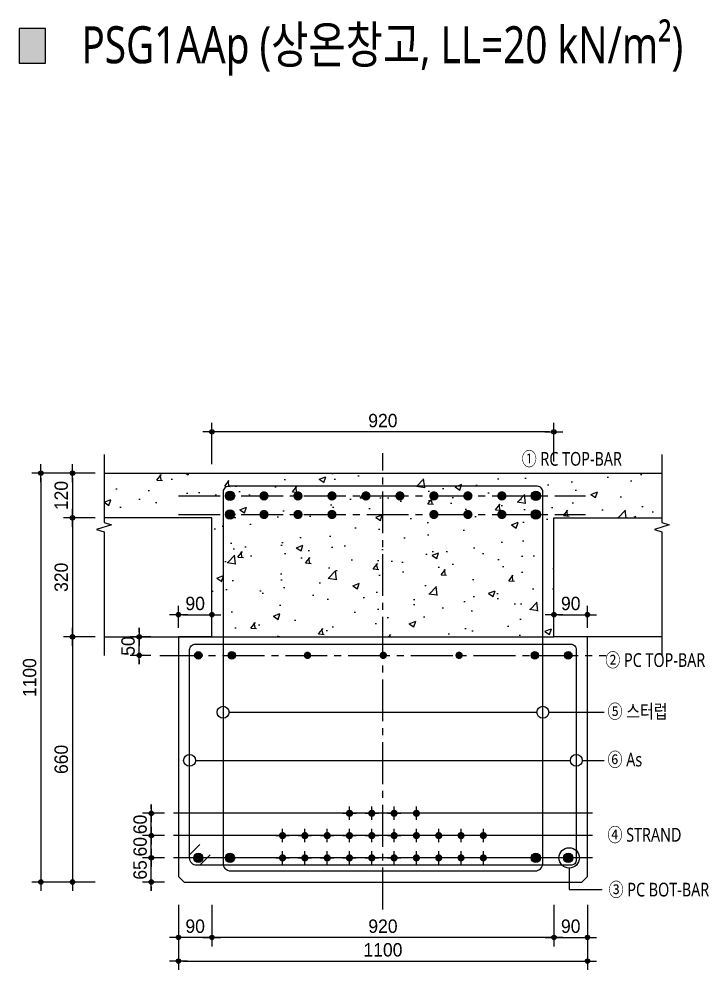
# Model space of a CAD drawing. Header units: millimetres. Extents: x 11948722 to 13111668, y -10771712 to -10232988.
# Drawn here: x 13103664 to 13105520, y -10419931 to -10417372 of the extents above; entities that cross this region are included whole.
import ezdxf
from ezdxf.enums import TextEntityAlignment as Align

# ---------------------------------------------------------------- set-up
doc = ezdxf.new("R2010")
doc.units = ezdxf.units.MM
doc.header["$LTSCALE"] = 150
doc.header["$MEASUREMENT"] = 0
for name, pattern in [('CEN', [6.2, 6, -0.1, 0, -0.1]), ('CENTER', [50.8, 31.75, -6.35, 6.35, -6.35]), ('CENTER2', [1.125, 0.75, -0.125, 0.125, -0.125]), ('HIDDEN', [2, 1, -1])]:
    doc.linetypes.add(name, pattern=pattern)
doc.layers.get('0').update_dxf_attribs({"linetype": 'CONTINUOUS'})
doc.layers.get('Defpoints').update_dxf_attribs({"color": 117, "linetype": 'CONTINUOUS'})
for name, color, linetype in [('0-TXT', 7, 'CONTINUOUS'), ('BAR', 3, 'CONTINUOUS'), ('CENT', 1, 'CEN'), ('DIM', 7, 'CONTINUOUS'), ('ETC', 8, 'CONTINUOUS'), ('FIN', 5, 'CONTINUOUS'), ('H', 2, 'HIDDEN'), ('SIT', 7, 'CONTINUOUS'), ('STRAND', 7, 'CENTER2'), ('TEXT', 3, 'CONTINUOUS')]:
    doc.layers.add(name, color=color, linetype=linetype)
doc.styles.get("Standard").update_dxf_attribs({"font": 'NanumGothic.ttf'})
doc.styles.add('돋움', font='')
doc.styles.get('돋움').set_extended_font_data('Dotum')
doc.linetypes.add('ZIGZAG', pattern='A,0.0001,-0.2,[131,ltypeshp.shx,S=0.2,R=0,X=-0.2,Y=0],-0.4,[131,ltypeshp.shx,S=0.2,R=180,X=0.2,Y=0],-0.2', length=0.8001)
doc.dimstyles.new('S_10', dxfattribs={"dimscale": 10, "dimtxt": 3, "dimasz": 1, "dimexe": 2, "dimexo": 2, "dimgap": 1, "dimtad": 1, "dimdec": 0, "dimzin": 0, "dimdsep": 46, "dimtxsty": '돋움', "dimblk1": 'DD', "dimblk2": 'DD', "dimsah": 1, "dimcen": 2.5, "dimdle": 8, "dimclrd": 256, "dimclre": 256, "dimclrt": 3, "dimadec": 0, "dimazin": 0, "dimtfac": 1, "dimtdec": 0, "dimtix": 1, "dimtmove": 2, "dimatfit": 3, "dimldrblk": 'DD', "dimfxl": 1, "dimtolj": 1, "dimtzin": 0, "dimarcsym": 0})

# ---------------------------------------------------------------- blocks, each defined once
blk = doc.blocks.new('DD')
blk.add_line((-2, 0), (2, 0))
for radius in [0.5, 0.25]:
    blk.add_circle((0, 0), radius)
blk = doc.blocks.new('*D1365')
at = {"layer": 'Defpoints', "color": 0, "ltscale": 1200}
for p in [(13104019.8, -10419569.2), (13104079.3, -10419569.2), (13104079.3, -10419629.2)]:
    blk.add_point(p, dxfattribs=at)
at = {"layer": 'DIM', "lineweight": -2}
for p, q in [((13104019.8, -10419557.2), (13104019.8, -10419545.2)), ((13104055.3, -10419569.2), (13103995.8, -10419569.2)), ((13104019.8, -10419629.2), (13104019.8, -10419569.2)), ((13104055.3, -10419629.2), (13103995.8, -10419629.2)), ((13104019.8, -10419641.2), (13104019.8, -10419653.2))]:
    blk.add_line(p, q, dxfattribs=at)
at = {"layer": 'DIM', "lineweight": -2, "ltscale": 1200, "xscale": 12, "yscale": 12, "zscale": 12}
for p, rotation in [((13104019.8, -10419569.2), 270), ((13104019.8, -10419629.2), 90)]:
    blk.add_blockref('DD', p, dxfattribs=dict(at, rotation=rotation))
at = {"layer": 'DIM', "ltscale": 1200, "insert": (13103989.8, -10419599.2), "char_height": 36, "attachment_point": 5, "rotation": 90, "style": '돋움'}
blk.add_mtext('\\A1;60', dxfattribs=at)
blk = doc.blocks.new('*D1366')
at = {"layer": 'Defpoints', "color": 0, "ltscale": 1200}
for p in [(13104019.8, -10419629.2), (13104079.3, -10419629.2), (13104079.3, -10419694.2)]:
    blk.add_point(p, dxfattribs=at)
at = {"layer": 'DIM', "lineweight": -2}
for p, q in [((13104019.8, -10419617.2), (13104019.8, -10419605.2)), ((13104055.3, -10419629.2), (13103995.8, -10419629.2)), ((13104019.8, -10419694.2), (13104019.8, -10419629.2)), ((13104055.3, -10419694.2), (13103995.8, -10419694.2)), ((13104019.8, -10419706.2), (13104019.8, -10419718.2))]:
    blk.add_line(p, q, dxfattribs=at)
at = {"layer": 'DIM', "lineweight": -2, "ltscale": 1200, "xscale": 12, "yscale": 12, "zscale": 12}
for p, rotation in [((13104019.8, -10419629.2), 270), ((13104019.8, -10419694.2), 90)]:
    blk.add_blockref('DD', p, dxfattribs=dict(at, rotation=rotation))
at = {"layer": 'DIM', "ltscale": 1200, "insert": (13103989.8, -10419661.7), "char_height": 36, "attachment_point": 5, "rotation": 90, "style": '돋움'}
blk.add_mtext('\\A1;65', dxfattribs=at)
blk = doc.blocks.new('*D1367')
at = {"layer": 'Defpoints', "color": 0, "ltscale": 1200}
for p in [(13104092.8, -10419731.7), (13105192.8, -10419731.7), (13105192.8, -10419906.8)]:
    blk.add_point(p, dxfattribs=at)
at = {"layer": 'DIM', "lineweight": -2}
for p, q in [((13104092.8, -10419755.7), (13104092.8, -10419930.8)), ((13105192.8, -10419755.7), (13105192.8, -10419930.8)), ((13104104.8, -10419906.8), (13105180.8, -10419906.8))]:
    blk.add_line(p, q, dxfattribs=at)
at = {"layer": 'DIM', "lineweight": -2, "ltscale": 1200, "xscale": 12, "yscale": 12, "zscale": 12, "rotation": 180}
blk.add_blockref('DD', (13104092.8, -10419906.8), dxfattribs=at)
at = {"layer": 'DIM', "lineweight": -2, "ltscale": 1200, "xscale": 12, "yscale": 12, "zscale": 12}
blk.add_blockref('DD', (13105192.8, -10419906.8), dxfattribs=at)
at = {"layer": 'DIM', "ltscale": 1200, "insert": (13104642.8, -10419876.8), "char_height": 36, "attachment_point": 5, "style": '돋움'}
blk.add_mtext('\\A1;1100', dxfattribs=at)
blk = doc.blocks.new('*D1368')
at = {"layer": 'Defpoints', "color": 0, "ltscale": 1200}
for p in [(13103892.8, -10418594.2), (13103807.8, -10418714.2), (13103892.8, -10418714.2)]:
    blk.add_point(p, dxfattribs=at)
at = {"layer": 'DIM', "lineweight": -2}
for p, q in [((13103868.8, -10418594.2), (13103783.8, -10418594.2)), ((13103807.8, -10418606.2), (13103807.8, -10418702.2)), ((13103868.8, -10418714.2), (13103783.8, -10418714.2))]:
    blk.add_line(p, q, dxfattribs=at)
at = {"layer": 'DIM', "lineweight": -2, "ltscale": 1200, "xscale": 12, "yscale": 12, "zscale": 12}
for p, rotation in [((13103807.8, -10418594.2), 90), ((13103807.8, -10418714.2), 270)]:
    blk.add_blockref('DD', p, dxfattribs=dict(at, rotation=rotation))
at = {"layer": 'DIM', "ltscale": 1200, "insert": (13103777.7, -10418654.2), "char_height": 36, "attachment_point": 5, "rotation": 90, "style": '돋움'}
blk.add_mtext('\\A1;120', dxfattribs=at)
blk = doc.blocks.new('*D1369')
at = {"layer": 'Defpoints', "color": 0, "ltscale": 1200}
for p in [(13103892.8, -10418714.2), (13103807.8, -10419034.2), (13103892.8, -10419034.2)]:
    blk.add_point(p, dxfattribs=at)
at = {"layer": 'DIM', "lineweight": -2}
for p, q in [((13103868.8, -10418714.2), (13103783.8, -10418714.2)), ((13103807.8, -10418726.2), (13103807.8, -10419022.2)), ((13103868.8, -10419034.2), (13103783.8, -10419034.2))]:
    blk.add_line(p, q, dxfattribs=at)
at = {"layer": 'DIM', "lineweight": -2, "ltscale": 1200, "xscale": 12, "yscale": 12, "zscale": 12}
for p, rotation in [((13103807.8, -10418714.2), 90), ((13103807.8, -10419034.2), 270)]:
    blk.add_blockref('DD', p, dxfattribs=dict(at, rotation=rotation))
at = {"layer": 'DIM', "ltscale": 1200, "insert": (13103777.7, -10418874.2), "char_height": 36, "attachment_point": 5, "rotation": 90, "style": '돋움'}
blk.add_mtext('\\A1;320', dxfattribs=at)
blk = doc.blocks.new('*D1370')
at = {"layer": 'Defpoints', "color": 0, "ltscale": 1200}
for p in [(13103892.8, -10419034.2), (13103807.8, -10419694.2), (13103892.8, -10419694.2)]:
    blk.add_point(p, dxfattribs=at)
at = {"layer": 'DIM', "lineweight": -2}
for p, q in [((13103868.8, -10419034.2), (13103783.8, -10419034.2)), ((13103807.8, -10419046.2), (13103807.8, -10419682.2)), ((13103868.8, -10419694.2), (13103783.8, -10419694.2))]:
    blk.add_line(p, q, dxfattribs=at)
at = {"layer": 'DIM', "lineweight": -2, "ltscale": 1200, "xscale": 12, "yscale": 12, "zscale": 12}
for p, rotation in [((13103807.8, -10419034.2), 90), ((13103807.8, -10419694.2), 270)]:
    blk.add_blockref('DD', p, dxfattribs=dict(at, rotation=rotation))
at = {"layer": 'DIM', "ltscale": 1200, "insert": (13103777.7, -10419364.2), "char_height": 36, "attachment_point": 5, "rotation": 90, "style": '돋움'}
blk.add_mtext('\\A1;660', dxfattribs=at)
blk = doc.blocks.new('*D1371')
at = {"layer": 'Defpoints', "color": 0, "ltscale": 1200}
for p in [(13103807.8, -10418594.2), (13103722.8, -10419694.2), (13103807.8, -10419694.2)]:
    blk.add_point(p, dxfattribs=at)
at = {"layer": 'DIM', "lineweight": -2}
for p, q in [((13103783.8, -10418594.2), (13103698.8, -10418594.2)), ((13103722.8, -10418606.2), (13103722.8, -10419682.2)), ((13103783.8, -10419694.2), (13103698.8, -10419694.2))]:
    blk.add_line(p, q, dxfattribs=at)
at = {"layer": 'DIM', "lineweight": -2, "ltscale": 1200, "xscale": 12, "yscale": 12, "zscale": 12}
for p, rotation in [((13103722.8, -10418594.2), 90), ((13103722.8, -10419694.2), 270)]:
    blk.add_blockref('DD', p, dxfattribs=dict(at, rotation=rotation))
at = {"layer": 'DIM', "ltscale": 1200, "insert": (13103692.7, -10419144.2), "char_height": 36, "attachment_point": 5, "rotation": 90, "style": '돋움'}
blk.add_mtext('\\A1;1100', dxfattribs=at)
blk = doc.blocks.new('*D1372')
at = {"layer": 'Defpoints', "color": 0, "ltscale": 1200}
for p in [(13104092.8, -10419731.7), (13104182.8, -10419731.7), (13104092.8, -10419843.2)]:
    blk.add_point(p, dxfattribs=at)
at = {"layer": 'DIM', "lineweight": -2}
for p, q in [((13104092.8, -10419755.7), (13104092.8, -10419867.2)), ((13104182.8, -10419755.7), (13104182.8, -10419867.2)), ((13104170.8, -10419843.2), (13104104.8, -10419843.2))]:
    blk.add_line(p, q, dxfattribs=at)
at = {"layer": 'DIM', "lineweight": -2, "ltscale": 1200, "xscale": 12, "yscale": 12, "zscale": 12, "rotation": 180}
blk.add_blockref('DD', (13104092.8, -10419843.2), dxfattribs=at)
at = {"layer": 'DIM', "lineweight": -2, "ltscale": 1200, "xscale": 12, "yscale": 12, "zscale": 12}
blk.add_blockref('DD', (13104182.8, -10419843.2), dxfattribs=at)
at = {"layer": 'DIM', "ltscale": 1200, "insert": (13104137.8, -10419813.2), "char_height": 36, "attachment_point": 5, "style": '돋움'}
blk.add_mtext('\\A1;90', dxfattribs=at)
blk = doc.blocks.new('*D1373')
at = {"layer": 'Defpoints', "color": 0, "ltscale": 1200}
for p in [(13104182.8, -10419731.7), (13105102.8, -10419731.7), (13104182.8, -10419843.2)]:
    blk.add_point(p, dxfattribs=at)
at = {"layer": 'DIM', "lineweight": -2}
for p, q in [((13104182.8, -10419755.7), (13104182.8, -10419867.2)), ((13105102.8, -10419755.7), (13105102.8, -10419867.2)), ((13105090.8, -10419843.2), (13104194.8, -10419843.2))]:
    blk.add_line(p, q, dxfattribs=at)
at = {"layer": 'DIM', "lineweight": -2, "ltscale": 1200, "xscale": 12, "yscale": 12, "zscale": 12, "rotation": 180}
blk.add_blockref('DD', (13104182.8, -10419843.2), dxfattribs=at)
at = {"layer": 'DIM', "lineweight": -2, "ltscale": 1200, "xscale": 12, "yscale": 12, "zscale": 12}
blk.add_blockref('DD', (13105102.8, -10419843.2), dxfattribs=at)
at = {"layer": 'DIM', "ltscale": 1200, "insert": (13104642.8, -10419813.2), "char_height": 36, "attachment_point": 5, "style": '돋움'}
blk.add_mtext('\\A1;920', dxfattribs=at)
blk = doc.blocks.new('*D1374')
at = {"layer": 'Defpoints', "color": 0, "ltscale": 1200}
for p in [(13105102.8, -10419731.7), (13105192.8, -10419731.7), (13105192.8, -10419843.2)]:
    blk.add_point(p, dxfattribs=at)
at = {"layer": 'DIM', "lineweight": -2}
for p, q in [((13105102.8, -10419755.7), (13105102.8, -10419867.2)), ((13105192.8, -10419755.7), (13105192.8, -10419867.2)), ((13105114.8, -10419843.2), (13105180.8, -10419843.2))]:
    blk.add_line(p, q, dxfattribs=at)
at = {"layer": 'DIM', "lineweight": -2, "ltscale": 1200, "xscale": 12, "yscale": 12, "zscale": 12, "rotation": 180}
blk.add_blockref('DD', (13105102.8, -10419843.2), dxfattribs=at)
at = {"layer": 'DIM', "lineweight": -2, "ltscale": 1200, "xscale": 12, "yscale": 12, "zscale": 12}
blk.add_blockref('DD', (13105192.8, -10419843.2), dxfattribs=at)
at = {"layer": 'DIM', "ltscale": 1200, "insert": (13105147.8, -10419813.2), "char_height": 36, "attachment_point": 5, "style": '돋움'}
blk.add_mtext('\\A1;90', dxfattribs=at)
blk = doc.blocks.new('*D1375')
at = {"layer": 'Defpoints', "color": 0, "ltscale": 1200}
for p in [(13104182.8, -10418974.8), (13104092.8, -10419034.2), (13104182.8, -10419034.2)]:
    blk.add_point(p, dxfattribs=at)
at = {"layer": 'DIM', "lineweight": -2}
for p, q in [((13104092.8, -10419010.2), (13104092.8, -10418950.8)), ((13104182.8, -10419010.2), (13104182.8, -10418950.8)), ((13104104.8, -10418974.8), (13104170.8, -10418974.8))]:
    blk.add_line(p, q, dxfattribs=at)
at = {"layer": 'DIM', "lineweight": -2, "ltscale": 1200, "xscale": 12, "yscale": 12, "zscale": 12, "rotation": 180}
blk.add_blockref('DD', (13104092.8, -10418974.8), dxfattribs=at)
at = {"layer": 'DIM', "lineweight": -2, "ltscale": 1200, "xscale": 12, "yscale": 12, "zscale": 12}
blk.add_blockref('DD', (13104182.8, -10418974.8), dxfattribs=at)
at = {"layer": 'DIM', "ltscale": 1200, "insert": (13104137.8, -10418944.8), "char_height": 36, "attachment_point": 5, "style": '돋움'}
blk.add_mtext('\\A1;90', dxfattribs=at)
blk = doc.blocks.new('*D1376')
at = {"layer": 'Defpoints', "color": 0, "ltscale": 1200}
for p in [(13104182.8, -10418482.7), (13104182.8, -10418593.7), (13105102.5, -10418586.7)]:
    blk.add_point(p, dxfattribs=at)
at = {"layer": 'DIM', "lineweight": -2}
for p, q in [((13104182.8, -10418569.7), (13104182.8, -10418458.7)), ((13105102.5, -10418562.7), (13105102.5, -10418458.7)), ((13105090.5, -10418482.7), (13104194.8, -10418482.7))]:
    blk.add_line(p, q, dxfattribs=at)
at = {"layer": 'DIM', "lineweight": -2, "ltscale": 1200, "xscale": 12, "yscale": 12, "zscale": 12, "rotation": 180}
blk.add_blockref('DD', (13104182.8, -10418482.7), dxfattribs=at)
at = {"layer": 'DIM', "lineweight": -2, "ltscale": 1200, "xscale": 12, "yscale": 12, "zscale": 12}
blk.add_blockref('DD', (13105102.5, -10418482.7), dxfattribs=at)
at = {"layer": 'DIM', "ltscale": 1200, "insert": (13104642.6, -10418452.7), "char_height": 36, "attachment_point": 5, "style": '돋움'}
blk.add_mtext('\\A1;920', dxfattribs=at)
blk = doc.blocks.new('*D1377')
at = {"layer": 'Defpoints', "color": 0, "ltscale": 1200}
for p in [(13103987.4, -10419034.2), (13104042.8, -10419034.2), (13104042.8, -10419084.2)]:
    blk.add_point(p, dxfattribs=at)
at = {"layer": 'DIM', "lineweight": -2}
for p, q in [((13103987.4, -10419022.2), (13103987.4, -10419010.2)), ((13104018.8, -10419034.2), (13103963.4, -10419034.2)), ((13103987.4, -10419084.2), (13103987.4, -10419034.2)), ((13104018.8, -10419084.2), (13103963.4, -10419084.2)), ((13103987.4, -10419096.2), (13103987.4, -10419108.2))]:
    blk.add_line(p, q, dxfattribs=at)
at = {"layer": 'DIM', "lineweight": -2, "ltscale": 1200, "xscale": 12, "yscale": 12, "zscale": 12}
for p, rotation in [((13103987.4, -10419034.2), 270), ((13103987.4, -10419084.2), 90)]:
    blk.add_blockref('DD', p, dxfattribs=dict(at, rotation=rotation))
at = {"layer": 'DIM', "ltscale": 1200, "insert": (13103957.4, -10419059.2), "char_height": 36, "attachment_point": 5, "rotation": 90, "style": '돋움'}
blk.add_mtext('\\A1;50', dxfattribs=at)
blk = doc.blocks.new('strand')
at = {"layer": 'STRAND'}
for p, q in [((-18, 0), (18, 0)), ((0, -18), (0, 18))]:
    blk.add_line(p, q, dxfattribs=at)
at = {"layer": 'STRAND', "const_width": 9.6}
blk.add_lwpolyline([(-4.8, 0, 1), (4.8, 0, 1)], format="xyb", close=True, dxfattribs=at)
blk = doc.blocks.new('*D1378')
at = {"layer": 'Defpoints', "color": 0, "ltscale": 1200}
for p in [(13104019.8, -10419509.2), (13104079.3, -10419509.2), (13104079.3, -10419569.2)]:
    blk.add_point(p, dxfattribs=at)
at = {"layer": 'DIM', "lineweight": -2}
for p, q in [((13104019.8, -10419497.2), (13104019.8, -10419485.2)), ((13104055.3, -10419509.2), (13103995.8, -10419509.2)), ((13104019.8, -10419569.2), (13104019.8, -10419509.2)), ((13104055.3, -10419569.2), (13103995.8, -10419569.2)), ((13104019.8, -10419581.2), (13104019.8, -10419593.2))]:
    blk.add_line(p, q, dxfattribs=at)
at = {"layer": 'DIM', "lineweight": -2, "ltscale": 1200, "xscale": 12, "yscale": 12, "zscale": 12}
for p, rotation in [((13104019.8, -10419509.2), 270), ((13104019.8, -10419569.2), 90)]:
    blk.add_blockref('DD', p, dxfattribs=dict(at, rotation=rotation))
at = {"layer": 'DIM', "ltscale": 1200, "insert": (13103989.8, -10419539.2), "char_height": 36, "attachment_point": 5, "rotation": 90, "style": '돋움'}
blk.add_mtext('\\A1;60', dxfattribs=at)
blk = doc.blocks.new('*D1379')
at = {"layer": 'Defpoints', "color": 0, "ltscale": 1200}
for p in [(13105192.8, -10418974.8), (13105102.8, -10419034.2), (13105192.8, -10419034.2)]:
    blk.add_point(p, dxfattribs=at)
at = {"layer": 'DIM', "lineweight": -2}
for p, q in [((13105102.8, -10419010.2), (13105102.8, -10418950.8)), ((13105192.8, -10419010.2), (13105192.8, -10418950.8)), ((13105114.8, -10418974.8), (13105180.8, -10418974.8))]:
    blk.add_line(p, q, dxfattribs=at)
at = {"layer": 'DIM', "lineweight": -2, "ltscale": 1200, "xscale": 12, "yscale": 12, "zscale": 12, "rotation": 180}
blk.add_blockref('DD', (13105102.8, -10418974.8), dxfattribs=at)
at = {"layer": 'DIM', "lineweight": -2, "ltscale": 1200, "xscale": 12, "yscale": 12, "zscale": 12}
blk.add_blockref('DD', (13105192.8, -10418974.8), dxfattribs=at)
at = {"layer": 'DIM', "ltscale": 1200, "insert": (13105147.8, -10418944.8), "char_height": 36, "attachment_point": 5, "style": '돋움'}
blk.add_mtext('\\A1;90', dxfattribs=at)

msp = doc.modelspace()

# ---------------------------------------------------------------- hatches: boundary and pattern name
msp.add_hatch(color=256).paths.add_polyline_path([(13103735.3, -10417490.5), (13103735.3, -10417397.9), (13103664.1, -10417397.9), (13103664.1, -10417490.5)])
at = {"layer": 'BAR'}
h = msp.add_hatch(color=256, dxfattribs=at)
h.dxf.hatch_style = 1
h.paths.add_polyline_path([(13104244, -10418655.2, 1), (13104219, -10418655.2, 1)])
h = msp.add_hatch(color=256, dxfattribs=at)
h.dxf.hatch_style = 1
h.paths.add_polyline_path([(13104310.4, -10418655.2, -1), (13104335.4, -10418655.2, -1)])
h = msp.add_hatch(color=256, dxfattribs=at)
h.dxf.hatch_style = 1
h.paths.add_polyline_path([(13104401.8, -10418655.2, -1), (13104426.8, -10418655.2, -1)])
h = msp.add_hatch(color=256, dxfattribs=at)
h.dxf.hatch_style = 1
h.paths.add_polyline_path([(13104493.2, -10418655.2, -1), (13104518.2, -10418655.2, -1)])
h = msp.add_hatch(color=256, dxfattribs=at)
h.dxf.hatch_style = 1
h.paths.add_polyline_path([(13104584.6, -10418655.2, -1), (13104609.6, -10418655.2, -1)])
h = msp.add_hatch(color=256, dxfattribs=at)
h.dxf.hatch_style = 1
h.paths.add_polyline_path([(13104676, -10418655.2, -1), (13104701, -10418655.2, -1)])
h = msp.add_hatch(color=256, dxfattribs=at)
h.dxf.hatch_style = 1
h.paths.add_polyline_path([(13104767.3, -10418655.2, -1), (13104792.3, -10418655.2, -1)])
h = msp.add_hatch(color=256, dxfattribs=at)
h.dxf.hatch_style = 1
h.paths.add_polyline_path([(13104858.7, -10418655.2, -1), (13104883.7, -10418655.2, -1)])
h = msp.add_hatch(color=256, dxfattribs=at)
h.dxf.hatch_style = 1
h.paths.add_polyline_path([(13104950.1, -10418655.2, -1), (13104975.1, -10418655.2, -1)])
h = msp.add_hatch(color=256, dxfattribs=at)
h.dxf.hatch_style = 1
h.paths.add_polyline_path([(13105041.5, -10418655.2, -1), (13105066.5, -10418655.2, -1)])
h = msp.add_hatch(color=256, dxfattribs=at)
h.dxf.hatch_style = 1
h.paths.add_polyline_path([(13104244, -10418705.2, 1), (13104219, -10418705.2, 1)])
h = msp.add_hatch(color=256, dxfattribs=at)
h.dxf.hatch_style = 1
h.paths.add_polyline_path([(13104310.4, -10418705.2, -1), (13104335.4, -10418705.2, -1)])
h = msp.add_hatch(color=256, dxfattribs=at)
h.dxf.hatch_style = 1
h.paths.add_polyline_path([(13104401.8, -10418705.2, -1), (13104426.8, -10418705.2, -1)])
h = msp.add_hatch(color=256, dxfattribs=at)
h.dxf.hatch_style = 1
h.paths.add_polyline_path([(13104493.2, -10418705.2, -1), (13104518.2, -10418705.2, -1)])
h = msp.add_hatch(color=256, dxfattribs=at)
h.dxf.hatch_style = 1
h.paths.add_polyline_path([(13104767.3, -10418705.2, -1), (13104792.3, -10418705.2, -1)])
h = msp.add_hatch(color=256, dxfattribs=at)
h.dxf.hatch_style = 1
h.paths.add_polyline_path([(13104858.7, -10418705.2, -1), (13104883.7, -10418705.2, -1)])
h = msp.add_hatch(color=256, dxfattribs=at)
h.dxf.hatch_style = 1
h.paths.add_polyline_path([(13104950.1, -10418705.2, -1), (13104975.1, -10418705.2, -1)])
h = msp.add_hatch(color=256, dxfattribs=at)
h.dxf.hatch_style = 1
h.paths.add_polyline_path([(13105041.5, -10418705.2, -1), (13105066.5, -10418705.2, -1)])
h = msp.add_hatch(color=256, dxfattribs=at)
h.dxf.hatch_style = 1
h.paths.add_polyline_path([(13104156.2, -10419084.2, 1), (13104136.2, -10419084.2, 1)])
h = msp.add_hatch(color=256, dxfattribs=at)
h.dxf.hatch_style = 1
h.paths.add_polyline_path([(13104246.2, -10419084.2, 1), (13104226.2, -10419084.2, 1)])
h = msp.add_hatch(color=256, dxfattribs=at)
h.dxf.hatch_style = 1
h.paths.add_polyline_path([(13104449.9, -10419084.2, 1), (13104429.9, -10419084.2, 1)])
h = msp.add_hatch(color=256, dxfattribs=at)
h.dxf.hatch_style = 1
h.paths.add_polyline_path([(13104653.7, -10419084.2, 1), (13104633.7, -10419084.2, 1)])
h = msp.add_hatch(color=256, dxfattribs=at)
h.dxf.hatch_style = 1
h.paths.add_polyline_path([(13104857.5, -10419084.2, 1), (13104837.5, -10419084.2, 1)])
h = msp.add_hatch(color=256, dxfattribs=at)
h.dxf.hatch_style = 1
h.paths.add_polyline_path([(13105061.2, -10419084.2, 1), (13105041.2, -10419084.2, 1)])
h = msp.add_hatch(color=256, dxfattribs=at)
h.dxf.hatch_style = 1
h.paths.add_polyline_path([(13105151.2, -10419084.2, 1), (13105131.2, -10419084.2, 1)])
h = msp.add_hatch(color=256, dxfattribs=at)
h.dxf.hatch_style = 1
h.paths.add_polyline_path([(13104158.7, -10419629.2, 1), (13104133.7, -10419629.2, 1)])
h = msp.add_hatch(color=256, dxfattribs=at)
h.dxf.hatch_style = 1
h.paths.add_polyline_path([(13104244, -10419629.2, 1), (13104219, -10419629.2, 1)])
h = msp.add_hatch(color=256, dxfattribs=at)
h.dxf.hatch_style = 1
h.paths.add_polyline_path([(13105041.5, -10419629.2, -1), (13105066.5, -10419629.2, -1)])
h = msp.add_hatch(color=256, dxfattribs=at)
h.dxf.hatch_style = 1
h.paths.add_polyline_path([(13105153.7, -10419629.2, 1), (13105128.7, -10419629.2, 1)])
at = {"layer": 'H'}
h = msp.add_hatch(dxfattribs=at)
h.set_pattern_fill('AR-CONC', color=256, style=0)
h.set_pattern_definition([(50, (12294935.32, -10040677.13), (182.18467, -15.939086), [19.05, -209.55]), (355, (12294935.32, -10040677.13), (-35.24342, 191.056845), [15.24, -167.640584]), (100.451445, (12294950.5, -10040678.46), (146.941247, 175.117752), [16.19001, -178.090245]), (46.1842, (12294935.32, -10040626.33), (271.07904, -42.04233), [28.575, -314.325]), (96.635558, (12294957.9, -10040629.84), (237.404134, 247.426125), [24.28502, -267.13561]), (351.18415, (12294935.32, -10040626.33), (237.40413, 247.426125), [22.85997, -251.45973]), (21, (12294960.72, -10040639.03), (151.614391, -102.265198), [19.05, -209.55]), (326, (12294960.72, -10040639.03), (61.80203, 184.187966), [15.24, -167.64]), (71.451445, (12294973.36, -10040647.55), (213.41642, 81.92277), [16.19001, -178.089938]), (37.5, (12294935.32, -10040677.13), (3.0886033, 84.555039), [0, -165.608, 0, -170.18, 0, -168.275]), (7.5, (12294935.32, -10040677.13), (66.8196625, 100.180575), [0, -97.028, 0, -161.798, 0, -64.135]), (327.5, (12294878.68, -10040677.13), (135.590595, -5.728744), [0, -63.5, 0, -198.12, 0, -262.89]), (317.5, (12294853.28, -10040677.13), (148.129181, 25.426491), [0, -82.55, 0, -131.572, 0, -186.69])])
h.paths.add_polyline_path([(13105102.8, -10419034.2), (13105102.8, -10418714.2), (13105392.8, -10418714.2), (13105392.8, -10418594.2), (13103892.8, -10418594.2), (13103892.8, -10418714.2), (13104182.8, -10418714.2), (13104182.8, -10419034.2)])

# ---------------------------------------------------------------- linework, layer by layer
msp.add_lwpolyline([(13103735.3, -10417490.5), (13103735.3, -10417397.9), (13103664.1, -10417397.9), (13103664.1, -10417490.5)], close=True)
at = {"elevation": 0}
for points in [[(13103892.8, -10418544.2), (13103892.8, -10418726.7), (13103912.8, -10418733), (13103872.8, -10418745.5), (13103892.8, -10418751.7), (13103892.8, -10419084.2)], [(13105392.8, -10418544.2), (13105392.8, -10418726.7), (13105412.8, -10418733), (13105372.8, -10418745.5), (13105392.8, -10418751.7), (13105392.8, -10419084.2)]]:
    msp.add_lwpolyline(points, dxfattribs=at)
at = {"layer": 'BAR', "color": 4, "linetype": 'Continuous'}
for p, q in [((13104149.9, -10419593.4, 0), (13104122.8, -10419620.6, 0)), ((13104177.8, -10419621.3, 0), (13104149.9, -10419649.2, 0))]:
    msp.add_line(p, q, dxfattribs=at)
at = {"layer": 'BAR', "color": 4, "linetype": 'Continuous', "elevation": 0}
msp.add_lwpolyline([(13104232.8, -10419664.2), (13105052.8, -10419664.2, 0.414214), (13105072.8, -10419644.2), (13105072.8, -10418644.2, 0.414214), (13105057.8, -10418629.2), (13104227.8, -10418629.2, 0.414214), (13104212.8, -10418644.2), (13104212.8, -10419644.2, 0.414214), (13104232.8, -10419664.2)], format="xyb", dxfattribs=at)
msp.add_lwpolyline([(13105162.8, -10419634.2, -0.414214), (13105147.8, -10419649.2), (13104142.8, -10419649.2, -0.414214), (13104122.8, -10419629.2), (13104122.8, -10419069.2, -0.414214), (13104137.8, -10419054.2), (13105147.8, -10419054.2, -0.414214), (13105162.8, -10419069.2)], format="xyb", close=True, dxfattribs=at)
at = {"layer": 'BAR'}
for centre, radius in [((13104231.5, -10418655.2, 0), 12.5), ((13105054, -10418655.2, 0), 12.5), ((13104231.5, -10418705.2, 0), 12.5), ((13105054, -10418705.2, 0), 12.5), ((13104146.2, -10419084.2), 10), ((13104236.2, -10419084.2), 10), ((13105051.2, -10419084.2), 10), ((13105141.2, -10419084.2), 10), ((13104146.2, -10419629.2, 0), 12.5), ((13104231.5, -10419629.2, 0), 12.5), ((13105054, -10419629.2, 0), 12.5), ((13105141.2, -10419629.2, 0), 12.5)]:
    msp.add_circle(centre, radius, dxfattribs=at)
at = {"layer": 'CENT', "linetype": 'CENTER2'}
for p, q in [((13104642.8, -10419767.9, 0), (13104642.8, -10418540.5, 0)), ((13104092.8, -10418655.2, 0), (13105187.9, -10418655.2, 0)), ((13104092.8, -10418705.2, 0), (13105187.9, -10418705.2, 0)), ((13104042.8, -10419084.2), (13105242.8, -10419084.2))]:
    msp.add_line(p, q, dxfattribs=at)
at = {"layer": 'ETC', "linetype": 'ZIGZAG', "ltscale": 20}
msp.add_line((13104182.8, -10419034.2, 0), (13105102.8, -10419034.2, 0), dxfattribs=at)
at = {"layer": 'ETC', "elevation": 0}
msp.add_lwpolyline([(13104182.8, -10419034.2), (13104092.8, -10419034.2), (13104092.8, -10419679.2), (13104107.8, -10419694.2), (13105177.8, -10419694.2), (13105192.8, -10419679.2), (13105192.8, -10419034.2), (13105102.8, -10419034.2)], dxfattribs=at)
at = {"layer": 'FIN', "color": 1, "linetype": 'CENTER', "ltscale": 0.3}
for p, q in [((13105206.2, -10419509.2, 0), (13104079.3, -10419509.2, 0)), ((13105206.2, -10419569.2, 0), (13104079.3, -10419569.2, 0)), ((13105206.2, -10419629.2, 0), (13104079.3, -10419629.2, 0))]:
    msp.add_line(p, q, dxfattribs=at)
at = {"layer": 'SIT', "linetype": 'Continuous'}
msp.add_line((13103892.8, -10418594.2, 0), (13105392.8, -10418594.2, 0), dxfattribs=at)
at = {"layer": 'SIT', "linetype": 'Continuous', "elevation": 0}
for points in [[(13103892.8, -10419034.2), (13104182.8, -10419034.2), (13104182.8, -10418714.2), (13103892.8, -10418714.2)], [(13105392.8, -10419034.2), (13105102.8, -10419034.2), (13105102.8, -10418714.2), (13105392.8, -10418714.2)]]:
    msp.add_lwpolyline(points, dxfattribs=at)
at = {"layer": 'TEXT'}
for p, q in [((13104228.8, -10419237.4, 0), (13105056.8, -10419237.4, 0)), ((13105088.8, -10419237.4, 0), (13105237.9, -10419237.4, 0)), ((13104138.8, -10419366.8, 0), (13105146.8, -10419366.8, 0)), ((13105178.8, -10419366.8, 0), (13105237.9, -10419366.8, 0))]:
    msp.add_line(p, q, dxfattribs=at)
at = {"layer": 'TEXT', "elevation": 0}
msp.add_lwpolyline([(13105143.5, -10419656.7), (13105143.5, -10419714.4), (13105232.5, -10419714.4)], dxfattribs=at)
at = {"layer": 'TEXT'}
for centre, radius in [((13104212.8, -10419237.4, 0), 16), ((13105072.8, -10419237.4, 0), 16), ((13104122.8, -10419366.8, 0), 16), ((13105162.8, -10419366.8, 0), 16), ((13105143.6, -10419629.2, 0), 27.5)]:
    msp.add_circle(centre, radius, dxfattribs=at)

# ---------------------------------------------------------------- block references
at = {"layer": 'STRAND'}
for p in [(13104552.8, -10419509.2, 0), (13104612.8, -10419509.2, 0), (13104672.8, -10419509.2, 0), (13104372.8, -10419569.2, 0), (13104432.8, -10419569.2, 0), (13104492.8, -10419569.2, 0), (13104552.8, -10419569.2, 0), (13104612.8, -10419569.2, 0), (13104672.8, -10419569.2, 0), (13104372.8, -10419629.2, 0), (13104432.8, -10419629.2, 0), (13104492.8, -10419629.2, 0), (13104552.8, -10419629.2, 0), (13104612.8, -10419629.2, 0), (13104672.8, -10419629.2, 0)]:
    msp.add_blockref('strand', p, dxfattribs=at)
at = {"layer": 'STRAND', "xscale": -1}
for p in [(13104732.8, -10419509.2, 0), (13104732.8, -10419569.2, 0), (13104792.8, -10419569.2, 0), (13104852.8, -10419569.2, 0), (13104912.8, -10419569.2, 0), (13104732.8, -10419629.2, 0), (13104792.8, -10419629.2, 0), (13104852.8, -10419629.2, 0), (13104912.8, -10419629.2, 0)]:
    msp.add_blockref('strand', p, dxfattribs=at)

# ---------------------------------------------------------------- texts
at = {"width": 0.8}
msp.add_text('PSG1AAp (상온창고, LL=20 kN/m²)', height=99.792, dxfattribs=at).set_placement((13103831.9, -10417441.3), align=Align.MIDDLE_LEFT)
at = {"layer": '0-TXT', "ltscale": 0.8, "width": 0.8}
for s, p in [('① RC TOP-BAR', (13105016, -10418537, 0)), ('② PC TOP-BAR', (13105240.8, -10419078.4, 0)), ('⑤ 스터럽', (13105246.7, -10419216.7, 0)), ('⑥ As', (13105246.7, -10419346.2, 0)), ('④ STRAND', (13105246.7, -10419548.6, 0)), ('③ PC BOT-BAR', (13105249.7, -10419696.1, 0))]:
    msp.add_text(s, height=36.96, dxfattribs=at).set_placement(p, align=Align.TOP_LEFT)

# ---------------------------------------------------------------- dimensions: what is measured, and where the dimension line sits
at = {"layer": 'DIM'}
for base, p1, p2, angle, picture, middle in [((13104182.8, -10418482.7, 0), (13105102.5, -10418586.7, 0), (13104182.8, -10418593.7, 0), 180, '*D1376', (13104642.6, -10418452.7, 0)), ((13103722.8, -10419694.2, 0), (13103807.8, -10418594.2, 0), (13103807.8, -10419694.2, 0), 90, '*D1371', (13103692.7, -10419144.2, 0)), ((13103807.8, -10418714.2, 0), (13103892.8, -10418594.2, 0), (13103892.8, -10418714.2, 0), 90, '*D1368', (13103777.7, -10418654.2, 0)), ((13103807.8, -10419034.2, 0), (13103892.8, -10418714.2, 0), (13103892.8, -10419034.2, 0), 90, '*D1369', (13103777.7, -10418874.2, 0)), ((13104182.8, -10418974.8, 0), (13104092.8, -10419034.2, 0), (13104182.8, -10419034.2, 0), 180, '*D1375', (13104137.8, -10418944.8, 0)), ((13105192.8, -10418974.8, 0), (13105102.8, -10419034.2, 0), (13105192.8, -10419034.2, 0), 180, '*D1379', (13105147.8, -10418944.8, 0)), ((13103807.8, -10419694.2, 0), (13103892.8, -10419034.2, 0), (13103892.8, -10419694.2, 0), 90, '*D1370', (13103777.7, -10419364.2, 0)), ((13103987.4, -10419034.2), (13104042.8, -10419084.2), (13104042.8, -10419034.2), 270, '*D1377', (13103957.4, -10419059.2)), ((13104019.8, -10419509.2, 0), (13104079.3, -10419569.2, 0), (13104079.3, -10419509.2, 0), 90, '*D1378', (13103989.8, -10419539.2, 0)), ((13104019.8, -10419569.2, 0), (13104079.3, -10419629.2, 0), (13104079.3, -10419569.2, 0), 90, '*D1365', (13103989.8, -10419599.2, 0)), ((13104019.8, -10419629.2, 0), (13104079.3, -10419694.2, 0), (13104079.3, -10419629.2, 0), 90, '*D1366', (13103989.8, -10419661.7, 0)), ((13105192.8, -10419906.8, 0), (13104092.8, -10419731.7, 0), (13105192.8, -10419731.7, 0), 180, '*D1367', (13104642.8, -10419876.8, 0)), ((13104092.8, -10419843.2, 0), (13104182.8, -10419731.7, 0), (13104092.8, -10419731.7, 0), 180, '*D1372', (13104137.8, -10419813.2, 0)), ((13104182.8, -10419843.2, 0), (13105102.8, -10419731.7, 0), (13104182.8, -10419731.7, 0), 180, '*D1373', (13104642.8, -10419813.2, 0))]:
    dim = msp.add_linear_dim(base=base, p1=p1, p2=p2, angle=angle, dimstyle='S_10', override={"dimscale": 12, "dimclrt": 256}, dxfattribs=at)
    dim.commit()
    dim.dimension.update_dxf_attribs({"geometry": picture, "text_midpoint": middle})
dim = msp.add_linear_dim(base=(13105192.8, -10419843.2, 0), p1=(13105102.8, -10419731.7, 0), p2=(13105192.8, -10419731.7, 0), dimstyle='S_10', override={"dimscale": 12, "dimclrt": 256}, dxfattribs=at)
dim.commit()
dim.dimension.update_dxf_attribs({"geometry": '*D1374', "text_midpoint": (13105147.8, -10419813.2, 0)})

doc.saveas('drawing.dxf')
